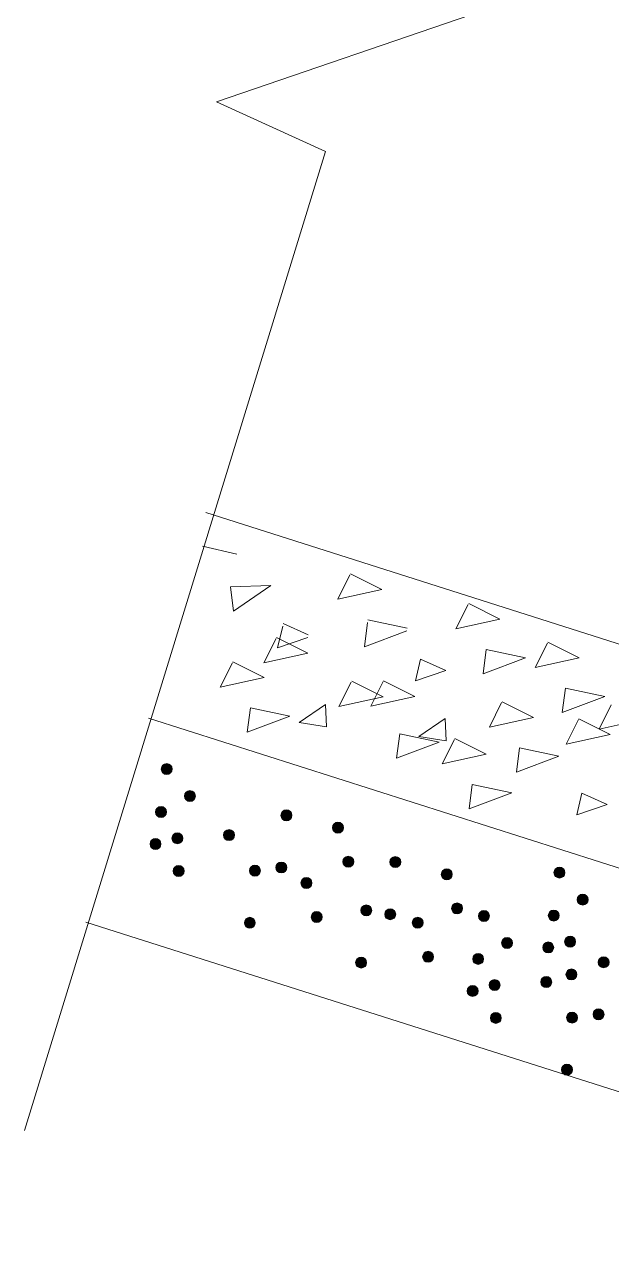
# Model space of a CAD drawing. Header units: inches. Extents: x 15 to 141071, y -30183 to 14738.
# Drawn here: x 70583.18 to 70586.56, y -9429.08 to -9422.04 of the extents above; entities that cross this region are included whole.
import ezdxf

# ---------------------------------------------------------------- set-up
doc = ezdxf.new("R2010")
doc.units = ezdxf.units.IN
doc.header["$MEASUREMENT"] = 0
doc.layers.add('LINE', color=7, linetype='Continuous')

msp = doc.modelspace()

# ---------------------------------------------------------------- hatches: boundary and pattern name
at = {"layer": 'LINE', "lineweight": 20, "ltscale": 0.5}
for points in [[(70584.03323, -9426.326094, -1), (70583.970155, -9426.330678, -1)], [(70584.03323, -9426.326094, -1), (70583.970155, -9426.330678, -1)], [(70584.166785, -9426.481612, -1), (70584.10371, -9426.486196, -1)], [(70584.166785, -9426.481612, -1), (70584.10371, -9426.486196, -1)], [(70584.000184, -9426.573634, -1), (70583.937109, -9426.578217, -1)], [(70584.000184, -9426.573634, -1), (70583.937109, -9426.578217, -1)], [(70584.721035, -9426.605644, -1), (70584.66148, -9426.584368, -1)], [(70584.721035, -9426.605644, -1), (70584.66148, -9426.584368, -1)], [(70585.017747, -9426.676527, -1), (70584.958193, -9426.655251, -1)], [(70585.017747, -9426.676527, -1), (70584.958193, -9426.655251, -1)], [(70583.968364, -9426.75773, -1), (70583.905289, -9426.762314, -1)], [(70583.968364, -9426.75773, -1), (70583.905289, -9426.762314, -1)], [(70584.094683, -9426.724379, -1), (70584.031609, -9426.728962, -1)], [(70584.094683, -9426.724379, -1), (70584.031609, -9426.728962, -1)], [(70584.392067, -9426.706583, -1), (70584.328992, -9426.711166, -1)], [(70584.392067, -9426.706583, -1), (70584.328992, -9426.711166, -1)], [(70584.691587, -9426.905954, -1), (70584.632032, -9426.884679, -1)], [(70584.691587, -9426.905954, -1), (70584.632032, -9426.884679, -1)], [(70585.077134, -9426.872732, -1), (70585.017579, -9426.851456, -1)], [(70585.077134, -9426.872732, -1), (70585.017579, -9426.851456, -1)], [(70585.347956, -9426.87472, -1), (70585.288402, -9426.853444, -1)], [(70585.347956, -9426.87472, -1), (70585.288402, -9426.853444, -1)], [(70584.101919, -9426.913248, -1), (70584.038844, -9426.917832, -1)], [(70584.101919, -9426.913248, -1), (70584.038844, -9426.917832, -1)], [(70584.539442, -9426.92421, -1), (70584.479888, -9426.902934, -1)], [(70584.539442, -9426.92421, -1), (70584.479888, -9426.902934, -1)], [(70585.644669, -9426.945603, -1), (70585.585114, -9426.924328, -1)], [(70585.644669, -9426.945603, -1), (70585.585114, -9426.924328, -1)], [(70586.295412, -9426.922078, -1), (70586.232337, -9426.926661, -1)], [(70586.295412, -9426.922078, -1), (70586.232337, -9426.926661, -1)], [(70584.836155, -9426.995093, -1), (70584.7766, -9426.973818, -1)], [(70584.836155, -9426.995093, -1), (70584.7766, -9426.973818, -1)], [(70586.428967, -9427.077596, -1), (70586.365893, -9427.082179, -1)], [(70586.428967, -9427.077596, -1), (70586.365893, -9427.082179, -1)], [(70584.895541, -9427.191298, -1), (70584.835987, -9427.170022, -1)], [(70584.895541, -9427.191298, -1), (70584.835987, -9427.170022, -1)], [(70585.180655, -9427.153281, -1), (70585.121101, -9427.132005, -1)], [(70585.180655, -9427.153281, -1), (70585.121101, -9427.132005, -1)], [(70585.318508, -9427.175031, -1), (70585.258953, -9427.153755, -1)], [(70585.318508, -9427.175031, -1), (70585.258953, -9427.153755, -1)], [(70585.704055, -9427.141808, -1), (70585.644501, -9427.120532, -1)], [(70585.704055, -9427.141808, -1), (70585.644501, -9427.120532, -1)], [(70585.860101, -9427.172113, -1), (70585.797026, -9427.176697, -1)], [(70585.860101, -9427.172113, -1), (70585.797026, -9427.176697, -1)], [(70586.262366, -9427.169617, -1), (70586.199291, -9427.174201, -1)], [(70586.262366, -9427.169617, -1), (70586.199291, -9427.174201, -1)], [(70584.509994, -9427.22452, -1), (70584.450439, -9427.203245, -1)], [(70584.509994, -9427.22452, -1), (70584.450439, -9427.203245, -1)], [(70585.477368, -9427.224164, -1), (70585.417813, -9427.202889, -1)], [(70585.477368, -9427.224164, -1), (70585.417813, -9427.202889, -1)], [(70585.993657, -9427.327631, -1), (70585.930582, -9427.332215, -1)], [(70585.993657, -9427.327631, -1), (70585.930582, -9427.332215, -1)], [(70586.356866, -9427.320362, -1), (70586.293791, -9427.324946, -1)], [(70586.356866, -9427.320362, -1), (70586.293791, -9427.324946, -1)], [(70586.230546, -9427.353714, -1), (70586.167471, -9427.358297, -1)], [(70586.230546, -9427.353714, -1), (70586.167471, -9427.358297, -1)], [(70585.151207, -9427.453591, -1), (70585.091652, -9427.432316, -1)], [(70585.151207, -9427.453591, -1), (70585.091652, -9427.432316, -1)], [(70585.536754, -9427.420369, -1), (70585.4772, -9427.399093, -1)], [(70585.536754, -9427.420369, -1), (70585.4772, -9427.399093, -1)], [(70585.827055, -9427.419653, -1), (70585.76398, -9427.424236, -1)], [(70585.827055, -9427.419653, -1), (70585.76398, -9427.424236, -1)], [(70586.547906, -9427.451663, -1), (70586.488352, -9427.430387, -1)], [(70586.547906, -9427.451663, -1), (70586.488352, -9427.430387, -1)], [(70586.364101, -9427.509232, -1), (70586.301027, -9427.513815, -1)], [(70586.364101, -9427.509232, -1), (70586.301027, -9427.513815, -1)], [(70585.795235, -9427.603749, -1), (70585.73216, -9427.608333, -1)], [(70585.795235, -9427.603749, -1), (70585.73216, -9427.608333, -1)], [(70585.921555, -9427.570398, -1), (70585.85848, -9427.574981, -1)], [(70585.921555, -9427.570398, -1), (70585.85848, -9427.574981, -1)], [(70586.218938, -9427.552602, -1), (70586.155864, -9427.557185, -1)], [(70586.218938, -9427.552602, -1), (70586.155864, -9427.557185, -1)], [(70586.518458, -9427.751973, -1), (70586.458903, -9427.730698, -1)], [(70586.518458, -9427.751973, -1), (70586.458903, -9427.730698, -1)], [(70585.92879, -9427.759267, -1), (70585.865716, -9427.763851, -1)], [(70585.92879, -9427.759267, -1), (70585.865716, -9427.763851, -1)], [(70586.366314, -9427.770229, -1), (70586.306759, -9427.748953, -1)], [(70586.366314, -9427.770229, -1), (70586.306759, -9427.748953, -1)], [(70586.336865, -9428.070539, -1), (70586.277311, -9428.049264, -1)], [(70586.336865, -9428.070539, -1), (70586.277311, -9428.049264, -1)]]:
    msp.add_hatch(color=7, dxfattribs=at).paths.add_polyline_path(points)

# ---------------------------------------------------------------- linework, layer by layer
at = {"layer": 'LINE', "color": 7, "lineweight": 20, "ltscale": 0.5}
for p, q in [((70587.54158, -9425.905357), (70584.227189, -9424.851096)), ((70587.54158, -9425.905357), (70584.227189, -9424.851096)), ((70584.40484, -9425.089705), (70584.208238, -9425.044857)), ((70584.40484, -9425.089705), (70584.208238, -9425.044857)), ((70585.05704, -9425.208794), (70584.986285, -9425.349466)), ((70585.05704, -9425.208794), (70584.986285, -9425.349466)), ((70585.239859, -9425.294094), (70585.05971, -9425.203484)), ((70585.239859, -9425.294094), (70585.05971, -9425.203484)), ((70584.369509, -9425.278617), (70584.601244, -9425.270442)), ((70584.369509, -9425.278617), (70584.601244, -9425.270442)), ((70584.385673, -9425.418636), (70584.369509, -9425.278617)), ((70584.385673, -9425.418636), (70584.369509, -9425.278617)), ((70584.601244, -9425.270442), (70584.385673, -9425.418636)), ((70584.601244, -9425.270442), (70584.385673, -9425.418636)), ((70584.986285, -9425.349466), (70585.239859, -9425.294094)), ((70584.986285, -9425.349466), (70585.239859, -9425.294094)), ((70585.738123, -9425.379917), (70585.667369, -9425.520589)), ((70585.738123, -9425.379917), (70585.667369, -9425.520589)), ((70585.920943, -9425.465217), (70585.740794, -9425.374607)), ((70585.920943, -9425.465217), (70585.740794, -9425.374607)), ((70585.16033, -9425.469055), (70585.387284, -9425.516595)), ((70585.16033, -9425.469055), (70585.387284, -9425.516595)), ((70585.667369, -9425.520589), (70585.920943, -9425.465217)), ((70585.667369, -9425.520589), (70585.920943, -9425.465217)), ((70584.640348, -9425.630317), (70584.669525, -9425.50529)), ((70584.640348, -9425.630317), (70584.669525, -9425.50529)), ((70584.671851, -9425.490648), (70584.816786, -9425.555956)), ((70584.671851, -9425.490648), (70584.816786, -9425.555956)), ((70585.140177, -9425.623514), (70585.158004, -9425.483697)), ((70585.140177, -9425.623514), (70585.158004, -9425.483697)), ((70585.384957, -9425.531237), (70585.140177, -9425.623514)), ((70585.384957, -9425.531237), (70585.140177, -9425.623514)), ((70584.631232, -9425.575623), (70584.560478, -9425.716295)), ((70584.631232, -9425.575623), (70584.560478, -9425.716295)), ((70584.814052, -9425.660924), (70584.633903, -9425.570313)), ((70584.814052, -9425.660924), (70584.633903, -9425.570313)), ((70584.81446, -9425.570598), (70584.640348, -9425.630317)), ((70584.81446, -9425.570598), (70584.640348, -9425.630317)), ((70586.194662, -9425.602731), (70586.123908, -9425.743403)), ((70586.194662, -9425.602731), (70586.123908, -9425.743403)), ((70586.377482, -9425.688031), (70586.197333, -9425.597421)), ((70586.377482, -9425.688031), (70586.197333, -9425.597421)), ((70584.560478, -9425.716295), (70584.814052, -9425.660924)), ((70584.560478, -9425.716295), (70584.814052, -9425.660924)), ((70585.823587, -9425.779995), (70585.841414, -9425.640178)), ((70585.823587, -9425.779995), (70585.841414, -9425.640178)), ((70585.841414, -9425.640178), (70586.068367, -9425.687718)), ((70585.841414, -9425.640178), (70586.068367, -9425.687718)), ((70584.379962, -9425.715724), (70584.309207, -9425.856396)), ((70584.379962, -9425.715724), (70584.309207, -9425.856396)), ((70584.562781, -9425.801024), (70584.382632, -9425.710414)), ((70584.562781, -9425.801024), (70584.382632, -9425.710414)), ((70585.434982, -9425.820702), (70585.464159, -9425.695675)), ((70585.434982, -9425.820702), (70585.464159, -9425.695675)), ((70585.464159, -9425.695675), (70585.609094, -9425.760983)), ((70585.464159, -9425.695675), (70585.609094, -9425.760983)), ((70586.068367, -9425.687718), (70585.823587, -9425.779995)), ((70586.068367, -9425.687718), (70585.823587, -9425.779995)), ((70586.123908, -9425.743403), (70586.377482, -9425.688031)), ((70586.123908, -9425.743403), (70586.377482, -9425.688031)), ((70584.309207, -9425.856396), (70584.562781, -9425.801024)), ((70584.309207, -9425.856396), (70584.562781, -9425.801024)), ((70585.247305, -9425.91263), (70585.067156, -9425.82202)), ((70585.247305, -9425.91263), (70585.067156, -9425.82202)), ((70585.247316, -9425.82483), (70585.176562, -9425.965502)), ((70585.247316, -9425.82483), (70585.176562, -9425.965502)), ((70585.430136, -9425.91013), (70585.249987, -9425.81952)), ((70585.430136, -9425.91013), (70585.249987, -9425.81952)), ((70585.609094, -9425.760983), (70585.434982, -9425.820702)), ((70585.609094, -9425.760983), (70585.434982, -9425.820702)), ((70585.064486, -9425.82733), (70584.993731, -9425.968002)), ((70585.064486, -9425.82733), (70584.993731, -9425.968002)), ((70586.280126, -9426.002809), (70586.297953, -9425.862993)), ((70586.280126, -9426.002809), (70586.297953, -9425.862993)), ((70586.297953, -9425.862993), (70586.524906, -9425.910533)), ((70586.297953, -9425.862993), (70586.524906, -9425.910533)), ((70584.764122, -9426.061026), (70584.915773, -9425.956703)), ((70584.764122, -9426.061026), (70584.915773, -9425.956703)), ((70584.915773, -9425.956703), (70584.921278, -9426.084971)), ((70584.915773, -9425.956703), (70584.921278, -9426.084971)), ((70584.993731, -9425.968002), (70585.247305, -9425.91263)), ((70584.993731, -9425.968002), (70585.247305, -9425.91263)), ((70585.176562, -9425.965502), (70585.430136, -9425.91013)), ((70585.176562, -9425.965502), (70585.430136, -9425.91013)), ((70585.930833, -9425.945687), (70585.860079, -9426.086359)), ((70585.930833, -9425.945687), (70585.860079, -9426.086359)), ((70586.113653, -9426.030988), (70585.933504, -9425.940377)), ((70586.113653, -9426.030988), (70585.933504, -9425.940377)), ((70586.524906, -9425.910533), (70586.280126, -9426.002809)), ((70586.524906, -9425.910533), (70586.280126, -9426.002809)), ((70586.562493, -9425.957859), (70586.491739, -9426.098531)), ((70586.562493, -9425.957859), (70586.491739, -9426.098531)), ((70600.877582, -9431.437346), (70583.896307, -9426.035843)), ((70600.877582, -9431.437346), (70583.896307, -9426.035843)), ((70584.465426, -9426.115802), (70584.483252, -9425.975985)), ((70584.465426, -9426.115802), (70584.483252, -9425.975985)), ((70584.710206, -9426.023525), (70584.465426, -9426.115802)), ((70584.710206, -9426.023525), (70584.465426, -9426.115802)), ((70584.483252, -9425.975985), (70584.710206, -9426.023525)), ((70584.483252, -9425.975985), (70584.710206, -9426.023525)), ((70585.860079, -9426.086359), (70586.113653, -9426.030988)), ((70585.860079, -9426.086359), (70586.113653, -9426.030988)), ((70584.921278, -9426.084971), (70584.764122, -9426.061026)), ((70584.921278, -9426.084971), (70584.764122, -9426.061026)), ((70585.454569, -9426.141319), (70585.60622, -9426.036996)), ((70585.454569, -9426.141319), (70585.60622, -9426.036996)), ((70585.60622, -9426.036996), (70585.611725, -9426.165264)), ((70585.60622, -9426.036996), (70585.611725, -9426.165264)), ((70586.372982, -9426.043665), (70586.302228, -9426.184337)), ((70586.372982, -9426.043665), (70586.302228, -9426.184337)), ((70586.555802, -9426.128966), (70586.375653, -9426.038355)), ((70586.555802, -9426.128966), (70586.375653, -9426.038355)), ((70586.491739, -9426.098531), (70586.745312, -9426.04316)), ((70586.491739, -9426.098531), (70586.745312, -9426.04316)), ((70585.32585, -9426.265472), (70585.343677, -9426.125656)), ((70585.32585, -9426.265472), (70585.343677, -9426.125656)), ((70585.57063, -9426.173196), (70585.32585, -9426.265472)), ((70585.57063, -9426.173196), (70585.32585, -9426.265472)), ((70585.343677, -9426.125656), (70585.57063, -9426.173196)), ((70585.343677, -9426.125656), (70585.57063, -9426.173196)), ((70585.611725, -9426.165264), (70585.454569, -9426.141319)), ((70585.611725, -9426.165264), (70585.454569, -9426.141319)), ((70585.658244, -9426.157542), (70585.587489, -9426.298214)), ((70585.658244, -9426.157542), (70585.587489, -9426.298214)), ((70585.841063, -9426.242843), (70585.660915, -9426.152232)), ((70585.841063, -9426.242843), (70585.660915, -9426.152232)), ((70586.302228, -9426.184337), (70586.555802, -9426.128966)), ((70586.302228, -9426.184337), (70586.555802, -9426.128966)), ((70585.587489, -9426.298214), (70585.841063, -9426.242843)), ((70585.587489, -9426.298214), (70585.841063, -9426.242843)), ((70586.016297, -9426.345765), (70586.034124, -9426.205949)), ((70586.016297, -9426.345765), (70586.034124, -9426.205949)), ((70586.034124, -9426.205949), (70586.261077, -9426.253489)), ((70586.034124, -9426.205949), (70586.261077, -9426.253489)), ((70586.261077, -9426.253489), (70586.016297, -9426.345765)), ((70586.261077, -9426.253489), (70586.016297, -9426.345765)), ((70585.743708, -9426.55762), (70585.761534, -9426.417804)), ((70585.743708, -9426.55762), (70585.761534, -9426.417804)), ((70585.761534, -9426.417804), (70585.988488, -9426.465344)), ((70585.761534, -9426.417804), (70585.988488, -9426.465344)), ((70585.988488, -9426.465344), (70585.743708, -9426.55762)), ((70585.988488, -9426.465344), (70585.743708, -9426.55762)), ((70586.363515, -9426.59137), (70586.392692, -9426.466343)), ((70586.363515, -9426.59137), (70586.392692, -9426.466343)), ((70586.392692, -9426.466343), (70586.537626, -9426.531651)), ((70586.392692, -9426.466343), (70586.537626, -9426.531651)), ((70586.537626, -9426.531651), (70586.363515, -9426.59137)), ((70586.537626, -9426.531651), (70586.363515, -9426.59137)), ((70600.516215, -9432.612396), (70583.53494, -9427.210892)), ((70600.516215, -9432.612396), (70583.53494, -9427.210892))]:
    msp.add_line(p, q, dxfattribs=at)
msp.add_lwpolyline([(70583.181966, -9428.409372), (70584.916636, -9422.771555), (70584.287684, -9422.485959), (70585.825431, -9421.959833), (70585.301995, -9421.518492), (70585.983454, -9419.186153)], dxfattribs=at)
msp.add_lwpolyline([(70583.181966, -9428.409372), (70584.916636, -9422.771555), (70584.287684, -9422.485959), (70585.825431, -9421.959833), (70585.301995, -9421.518492), (70585.983454, -9419.186153)], dxfattribs=at)
for centre in [(70584.001692, -9426.328386), (70584.001692, -9426.328386), (70584.135248, -9426.483904), (70584.135248, -9426.483904), (70583.968646, -9426.575925), (70583.968646, -9426.575925), (70584.691258, -9426.595006), (70584.691258, -9426.595006), (70584.98797, -9426.665889), (70584.98797, -9426.665889), (70583.936826, -9426.760022), (70583.936826, -9426.760022), (70584.063146, -9426.726671), (70584.063146, -9426.726671), (70584.36053, -9426.708874), (70584.36053, -9426.708874), (70584.661809, -9426.895316), (70584.661809, -9426.895316), (70585.047357, -9426.862094), (70585.047357, -9426.862094), (70585.318179, -9426.864082), (70585.318179, -9426.864082), (70584.070382, -9426.91554), (70584.070382, -9426.91554), (70584.509665, -9426.913572), (70584.509665, -9426.913572), (70585.614891, -9426.934966), (70585.614891, -9426.934966), (70586.263875, -9426.924369), (70586.263875, -9426.924369), (70584.806377, -9426.984455), (70584.806377, -9426.984455), (70586.39743, -9427.079887), (70586.39743, -9427.079887), (70584.865764, -9427.18066), (70584.865764, -9427.18066), (70585.150878, -9427.142643), (70585.150878, -9427.142643), (70585.288731, -9427.164393), (70585.288731, -9427.164393), (70585.674278, -9427.13117), (70585.674278, -9427.13117), (70585.828564, -9427.174405), (70585.828564, -9427.174405), (70586.230828, -9427.171909), (70586.230828, -9427.171909), (70584.480217, -9427.213882), (70584.480217, -9427.213882), (70585.44759, -9427.213527), (70585.44759, -9427.213527), (70585.962119, -9427.329923), (70585.962119, -9427.329923), (70586.325328, -9427.322654), (70586.325328, -9427.322654), (70586.199008, -9427.356006), (70586.199008, -9427.356006), (70585.12143, -9427.442954), (70585.12143, -9427.442954), (70585.506977, -9427.409731), (70585.506977, -9427.409731), (70585.795518, -9427.421945), (70585.795518, -9427.421945), (70586.518129, -9427.441025), (70586.518129, -9427.441025), (70586.332564, -9427.511524), (70586.332564, -9427.511524), (70585.763698, -9427.606041), (70585.763698, -9427.606041), (70585.890017, -9427.57269), (70585.890017, -9427.57269), (70586.187401, -9427.554893), (70586.187401, -9427.554893), (70586.488681, -9427.741335), (70586.488681, -9427.741335), (70585.897253, -9427.761559), (70585.897253, -9427.761559), (70586.336536, -9427.759591), (70586.336536, -9427.759591), (70586.307088, -9428.059902), (70586.307088, -9428.059902)]:
    msp.add_circle(centre, 0.031621, dxfattribs=at)

doc.saveas('drawing.dxf')
